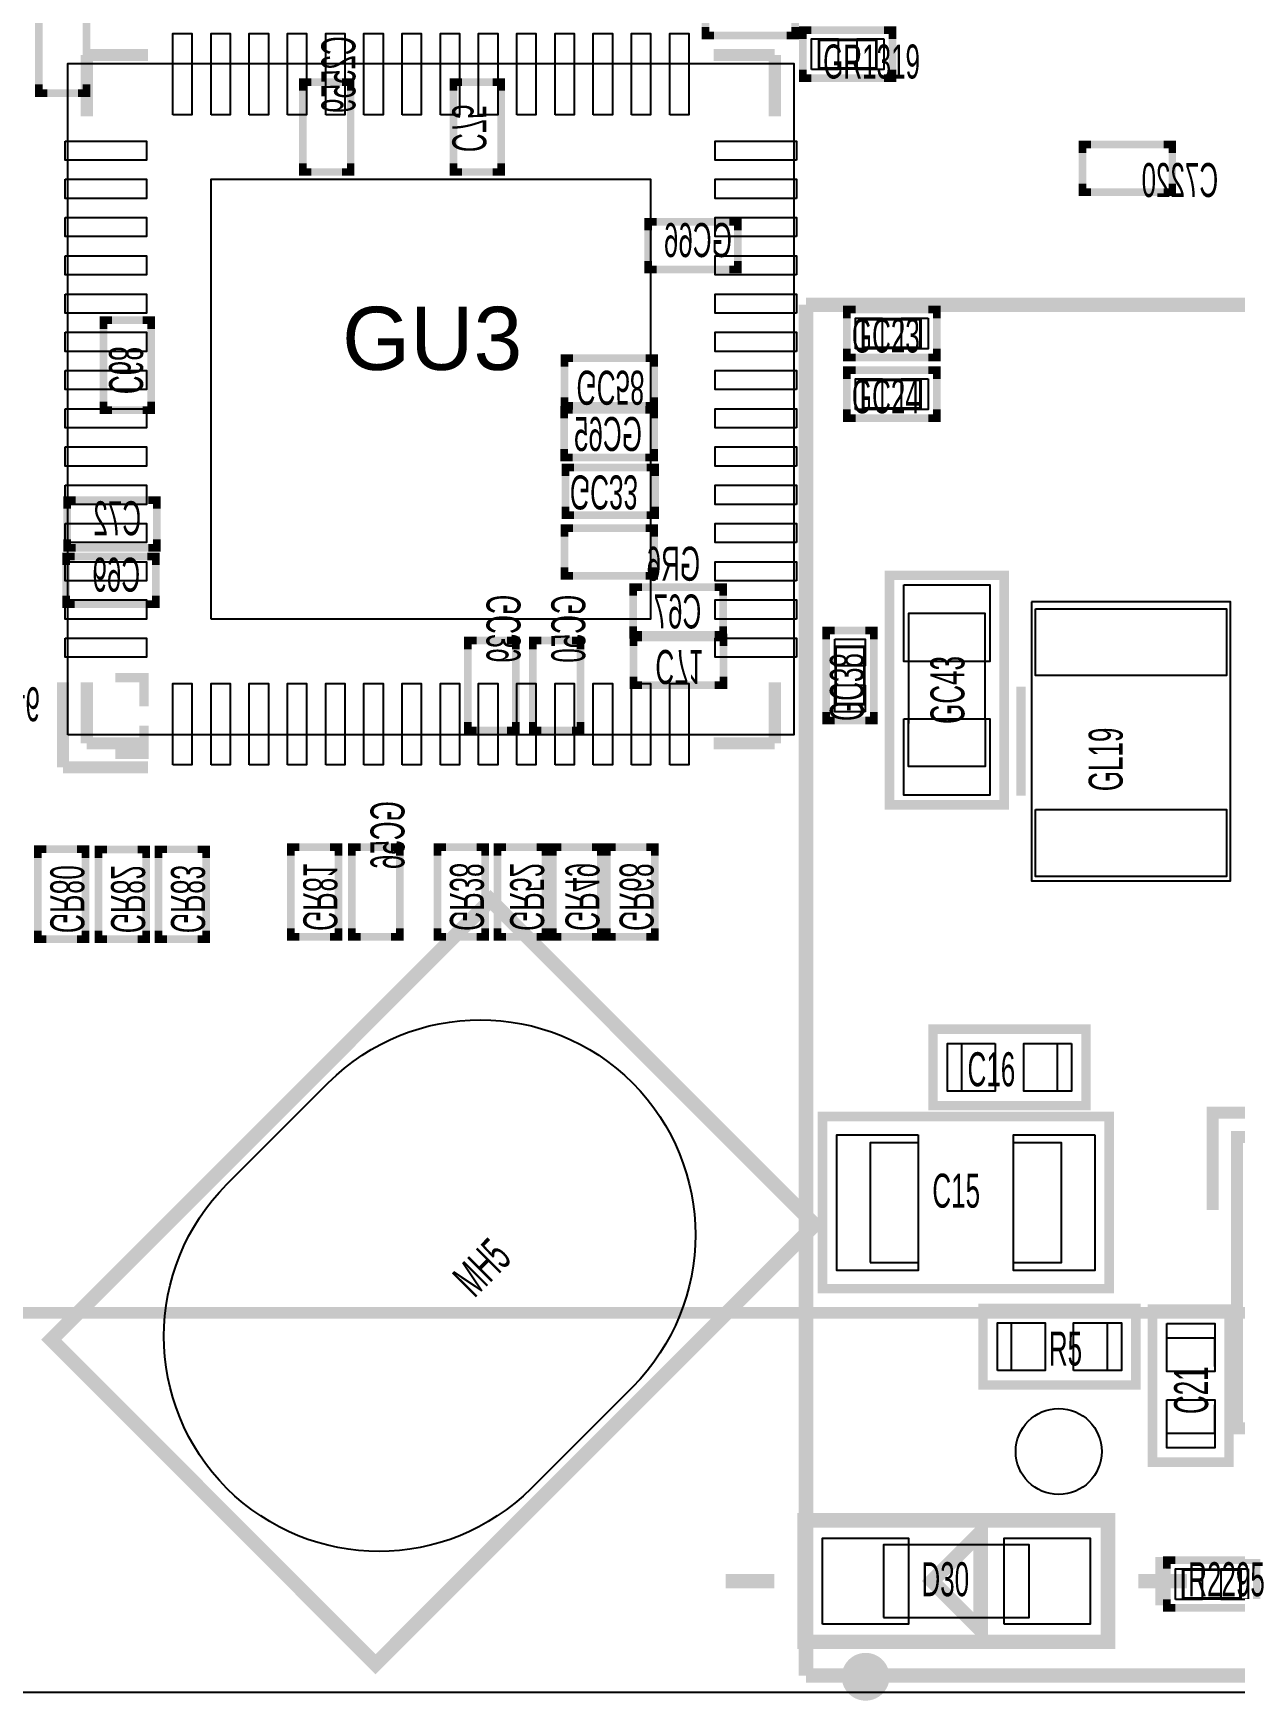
# Model space of a CAD drawing. Extents: x -3.1 to 73.5, y -0.1 to 42.
# Drawn here: x 17.25 to 29.83, y -0.09 to 17.35 of the extents above; entities that cross this region are included whole.
import ezdxf

# ---------------------------------------------------------------- set-up
doc = ezdxf.new("R2010")
doc.units = 0
for name, color, linetype in [('BG_OUTLINE', 7, 'CONTINUOUS'), ('PG_ASSEMBLY_TOP', 111, 'CONTINUOUS'), ('PG_SILKSCREEN_BOTTOM', 140, 'CONTINUOUS'), ('PG_SILKSCREEN_TOP', 254, 'CONTINUOUS'), ('PIN_TOP', 141, 'CONTINUOUS'), ('RD_SILKSCREEN_BOTTOM', 80, 'CONTINUOUS'), ('RD_SILKSCREEN_TOP', 230, 'CONTINUOUS')]:
    doc.layers.add(name, color=color, linetype=linetype)

msp = doc.modelspace()

# ---------------------------------------------------------------- linework, layer by layer
at = {"layer": 'BG_OUTLINE'}
msp.add_lwpolyline([(8.1534, 41.9989), (65.78854, 41.9989, -0.414214), (73.40854, 34.3789), (73.40854, 7.62, -0.414214), (65.78854, 0), (7.62, 0, -0.414214), (0, 7.62), (0, 34.3789, -0.414214), (7.62, 41.9989), (8.1534, 41.9989)], format="xyb", dxfattribs=at)
msp.add_lwpolyline([(8.1534, 41.9989), (65.78854, 41.9989, -0.414214), (73.40854, 34.3789), (73.40854, 7.62, -0.414214), (65.78854, 0), (7.62, 0, -0.414214), (0, 7.62), (0, 34.3789, -0.414214), (7.62, 41.9989)], format="xyb", close=True, dxfattribs=at)
msp.add_lwpolyline([(8.1534, 41.9989), (65.78854, 41.9989, -0.414214), (73.40854, 34.3789), (73.40854, 7.62, -0.414214), (65.78854, 0), (7.62, 0, -0.414214), (0, 7.62), (0, 34.3789, -0.414214), (7.62, 41.9989)], format="xyb", close=True, dxfattribs=at)
msp.add_lwpolyline([(8.1534, 41.9989), (65.78854, 41.9989, -0.414214), (73.40854, 34.3789), (73.40854, 7.62, -0.414214), (65.78854, 0), (7.62, 0, -0.414214), (0, 7.62), (0, 34.3789, -0.414214), (7.62, 41.9989)], format="xyb", close=True, dxfattribs=at)
at = {"layer": 'PG_ASSEMBLY_TOP'}
for points, const_width in [([(25.475921, 16.984828), (26.075919, 16.984828), (26.075919, 17.284852), (25.475921, 17.284852), (25.475921, 16.984828)], 0.029997), ([(26.538707, 14.363852), (25.938709, 14.363852), (25.938709, 14.063828), (26.538707, 14.063828), (26.538707, 14.363852)], 0.029997), ([(26.538707, 13.728852), (25.938709, 13.728852), (25.938709, 13.428828), (26.538707, 13.428828), (26.538707, 13.728852)], 0.029997), ([(27.413179, 11.683771), (27.413179, 9.283751), (26.213181, 9.283751), (26.213181, 11.683771), (27.413179, 11.683771)], 0.1), ([(25.650596, 10.936249), (25.650596, 10.336251), (25.950621, 10.336251), (25.950621, 10.936249), (25.650596, 10.936249)], 0.029997), ([(25.432537, 4.890897), (20.836433, 0.294792), (17.442332, 3.688893), (22.038437, 8.284997), (25.432537, 4.890897)], 0.150089), ([(28.26959, 6.137021), (26.669594, 6.137021), (26.669594, 6.937019), (28.26959, 6.937019), (28.26959, 6.137021)], 0.1), ([(28.512872, 4.222445), (25.512878, 4.222445), (25.512878, 6.022442), (28.512872, 6.022442), (28.512872, 4.222445)], 0.1), ([(27.191716, 4.015308), (28.791713, 4.015308), (28.791713, 3.21531), (27.191716, 3.21531), (27.191716, 4.015308)], 0.1), ([(29.766489, 4.007637), (29.766489, 2.407641), (28.96649, 2.407641), (28.96649, 4.007637), (29.766489, 4.007637)], 0.1), ([(29.285921, 0.982828), (29.885919, 0.982828), (29.885919, 1.282852), (29.285921, 1.282852), (29.285921, 0.982828)], 0.029997)]:
    msp.add_lwpolyline(points, dxfattribs=dict(at, const_width=const_width))
for points in [[(17.613833, 10.016617), (17.613833, 17.036618), (25.214047, 17.036618), (25.214047, 10.016617)], [(27.698852, 11.407877), (27.698852, 8.486877), (29.781652, 8.486877), (29.781652, 11.407877)]]:
    msp.add_lwpolyline(points, close=True, dxfattribs=at)
for points in [[(27.213179, 10.183749), (27.213179, 11.283772), (26.413181, 11.283772), (26.413181, 10.133762)], [(27.213179, 10.183749), (27.213179, 9.68375), (26.413181, 9.68375), (26.413181, 10.183749)], [(27.268881, 6.288126), (26.969187, 6.288126), (26.969187, 6.785915), (27.268881, 6.785915)], [(27.670303, 6.785915), (27.969997, 6.785915), (27.969997, 6.288126)], [(27.969997, 6.288126), (27.670303, 6.288126)], [(26.512876, 5.747436), (26.012877, 5.747436), (26.012877, 4.497451)], [(27.512874, 4.497451), (28.012873, 4.497451), (28.012873, 5.747436), (27.512874, 5.747436)], [(26.012877, 4.497451), (26.512876, 4.497451)], [(27.791004, 3.366414), (27.491309, 3.366414), (27.491309, 3.864204)], [(27.491309, 3.864204), (27.791004, 3.864204)], [(28.192425, 3.864204), (28.49212, 3.864204), (28.49212, 3.366414), (28.192425, 3.366414)], [(29.117595, 3.40835), (29.117595, 3.708044), (29.615384, 3.708044)], [(29.615384, 3.708044), (29.615384, 3.40835)], [(29.615384, 3.006928), (29.615384, 2.707234), (29.117595, 2.707234), (29.117595, 3.006928)], [(26.15184, 0.78232), (27.67584, 0.78232), (27.67584, 1.54432), (26.15184, 1.54432), (26.15184, 0.78232)]]:
    msp.add_lwpolyline(points, dxfattribs=at)
at = {"layer": 'PG_SILKSCREEN_BOTTOM'}
for points, const_width in [([(57.303594, 37.249557), (7.123608, 37.249557), (7.123608, 3.969563), (57.563588, 3.969563), (57.563588, 8.909558), (60.5536, 8.909558), (60.5536, 32.439559), (57.303594, 32.439559), (57.303594, 37.249557)], 0.11999), ([(17.311548, 16.728338), (17.311548, 17.668342), (17.811572, 17.668342), (17.811572, 16.728338), (17.311548, 16.728338), (17.311548, 17.008348)], 0.08001), ([(17.401565, 16.728338), (17.311548, 16.728338), (17.311548, 16.818331)], 0.08001), ([(17.811572, 16.818331), (17.811572, 16.728338), (17.721555, 16.728338)], 0.08001), ([(20.075068, 15.902838), (20.075068, 16.842842), (20.575092, 16.842842), (20.575092, 15.902838), (20.075068, 15.902838), (20.075068, 16.182848)], 0.08001), ([(20.075068, 16.752849), (20.075068, 16.842842), (20.165085, 16.842842)], 0.08001), ([(20.485075, 16.842842), (20.575092, 16.842842), (20.575092, 16.752849)], 0.08001), ([(22.149892, 16.842842), (22.149892, 15.902838), (21.649868, 15.902838), (21.649868, 16.842842), (22.149892, 16.842842), (22.149892, 16.562832)], 0.08001), ([(21.649868, 16.752849), (21.649868, 16.842842), (21.739885, 16.842842)], 0.08001), ([(22.059875, 16.842842), (22.149892, 16.842842), (22.149892, 16.752849)], 0.08001), ([(28.233599, 16.191128), (29.173602, 16.191128), (29.173602, 15.691104), (28.233599, 15.691104), (28.233599, 16.191128), (28.513608, 16.191128)], 0.08001), ([(28.233599, 16.101111), (28.233599, 16.191128), (28.323591, 16.191128)], 0.08001), ([(29.08361, 16.191128), (29.173602, 16.191128), (29.173602, 16.101111)], 0.08001), ([(20.165085, 15.902838), (20.075068, 15.902838), (20.075068, 15.992831)], 0.08001), ([(20.575092, 15.992831), (20.575092, 15.902838), (20.485075, 15.902838)], 0.08001), ([(21.739885, 15.902838), (21.649868, 15.902838), (21.649868, 15.992831)], 0.08001), ([(22.149892, 15.992831), (22.149892, 15.902838), (22.059875, 15.902838)], 0.08001), ([(28.323591, 15.691104), (28.233599, 15.691104), (28.233599, 15.781122)], 0.08001), ([(29.173602, 15.781122), (29.173602, 15.691104), (29.08361, 15.691104)], 0.08001), ([(24.627535, 14.881606), (23.687532, 14.881606), (23.687532, 15.38163), (24.627535, 15.38163), (24.627535, 14.881606), (24.347526, 14.881606)], 0.08001), ([(23.687532, 15.291613), (23.687532, 15.38163), (23.777524, 15.38163)], 0.08001), ([(24.537543, 15.38163), (24.627535, 15.38163), (24.627535, 15.291613)], 0.08001), ([(23.777524, 14.881606), (23.687532, 14.881606), (23.687532, 14.971624)], 0.08001), ([(24.627535, 14.971624), (24.627535, 14.881606), (24.537543, 14.881606)], 0.08001), ([(25.340412, 14.513992), (25.340412, 0.1762)], 0.1524), ([(27.856231, 14.513992), (25.340412, 14.513992)], 0.1524), ([(37.628424, 14.513992), (26.076224, 14.513992)], 0.1524), ([(17.987518, 13.411632), (17.987518, 14.351635), (18.487542, 14.351635), (18.487542, 13.411632), (17.987518, 13.411632), (17.987518, 13.691641)], 0.08001), ([(17.987518, 14.261643), (17.987518, 14.351635), (18.077536, 14.351635)], 0.08001), ([(18.397525, 14.351635), (18.487542, 14.351635), (18.487542, 14.261643)], 0.08001), ([(22.811638, 13.955852), (23.751642, 13.955852), (23.751642, 13.455828), (22.811638, 13.455828), (22.811638, 13.955852), (23.091648, 13.955852)], 0.08001), ([(22.811638, 13.865835), (22.811638, 13.955852), (22.901631, 13.955852)], 0.08001), ([(23.661649, 13.955852), (23.751642, 13.955852), (23.751642, 13.865835)], 0.08001), ([(18.077536, 13.411632), (17.987518, 13.411632), (17.987518, 13.501624)], 0.08001), ([(18.487542, 13.501624), (18.487542, 13.411632), (18.397525, 13.411632)], 0.08001), ([(22.809733, 13.416636), (23.749737, 13.416636), (23.749737, 12.916611), (22.809733, 12.916611), (22.809733, 13.416636), (23.089743, 13.416636)], 0.08001), ([(22.809733, 13.326618), (22.809733, 13.416636), (22.899726, 13.416636)], 0.08001), ([(22.901631, 13.455828), (22.811638, 13.455828), (22.811638, 13.545845)], 0.08001), ([(23.659744, 13.416636), (23.749737, 13.416636), (23.749737, 13.326618)], 0.08001), ([(23.751642, 13.545845), (23.751642, 13.455828), (23.661649, 13.455828)], 0.08001), ([(22.899726, 12.916611), (22.809733, 12.916611), (22.809733, 13.006629)], 0.08001), ([(23.749737, 13.006629), (23.749737, 12.916611), (23.659744, 12.916611)], 0.08001), ([(22.821773, 12.812827), (23.761776, 12.812827), (23.761776, 12.312802), (22.821773, 12.312802), (22.821773, 12.812827), (23.101783, 12.812827)], 0.08001), ([(22.821773, 12.722809), (22.821773, 12.812827), (22.911765, 12.812827)], 0.08001), ([(23.671784, 12.812827), (23.761776, 12.812827), (23.761776, 12.722809)], 0.08001), ([(17.607534, 12.471654), (18.547537, 12.471654), (18.547537, 11.97163), (17.607534, 11.97163), (17.607534, 12.471654), (17.887544, 12.471654)], 0.08001), ([(17.607534, 12.381636), (17.607534, 12.471654), (17.697526, 12.471654)], 0.08001), ([(18.457545, 12.471654), (18.547537, 12.471654), (18.547537, 12.381636)], 0.08001), ([(22.911765, 12.312802), (22.821773, 12.312802), (22.821773, 12.40282)], 0.08001), ([(23.761776, 12.40282), (23.761776, 12.312802), (23.671784, 12.312802)], 0.08001), ([(22.811638, 12.177852), (23.751642, 12.177852), (23.751642, 11.677828), (22.811638, 11.677828), (22.811638, 12.177852), (23.091648, 12.177852)], 0.08001), ([(22.811638, 12.087835), (22.811638, 12.177852), (22.901631, 12.177852)], 0.08001), ([(23.661649, 12.177852), (23.751642, 12.177852), (23.751642, 12.087835)], 0.08001), ([(17.697526, 11.97163), (17.607534, 11.97163), (17.607534, 12.061647)], 0.08001), ([(18.547537, 12.061647), (18.547537, 11.97163), (18.457545, 11.97163)], 0.08001), ([(18.537555, 11.381613), (17.597552, 11.381613), (17.597552, 11.881637), (18.537555, 11.881637), (18.537555, 11.381613), (18.257545, 11.381613)], 0.08001), ([(17.597552, 11.79162), (17.597552, 11.881637), (17.687544, 11.881637)], 0.08001), ([(18.447563, 11.881637), (18.537555, 11.881637), (18.537555, 11.79162)], 0.08001), ([(22.901631, 11.677828), (22.811638, 11.677828), (22.811638, 11.767845)], 0.08001), ([(23.751642, 11.767845), (23.751642, 11.677828), (23.661649, 11.677828)], 0.08001), ([(17.687544, 11.381613), (17.597552, 11.381613), (17.597552, 11.471631)], 0.08001), ([(18.537555, 11.471631), (18.537555, 11.381613), (18.447563, 11.381613)], 0.08001), ([(23.533024, 11.560632), (24.473027, 11.560632), (24.473027, 11.060608), (23.533024, 11.060608), (23.533024, 11.560632), (23.813033, 11.560632)], 0.08001), ([(23.533024, 11.470615), (23.533024, 11.560632), (23.623016, 11.560632)], 0.08001), ([(24.383035, 11.560632), (24.473027, 11.560632), (24.473027, 11.470615)], 0.08001), ([(23.623016, 11.060608), (23.533024, 11.060608), (23.533024, 11.150625)], 0.08001), ([(24.473027, 11.150625), (24.473027, 11.060608), (24.383035, 11.060608)], 0.08001), ([(21.802268, 10.060838), (21.802268, 11.000842), (22.302292, 11.000842), (22.302292, 10.060838), (21.802268, 10.060838), (21.802268, 10.340848)], 0.08001), ([(21.802268, 10.910849), (21.802268, 11.000842), (21.892285, 11.000842)], 0.08001), ([(22.212275, 11.000842), (22.302292, 11.000842), (22.302292, 10.910849)], 0.08001), ([(22.480448, 10.060838), (22.480448, 11.000842), (22.980472, 11.000842), (22.980472, 10.060838), (22.480448, 10.060838), (22.480448, 10.340848)], 0.08001), ([(22.480448, 10.910849), (22.480448, 11.000842), (22.570465, 11.000842)], 0.08001), ([(22.890455, 11.000842), (22.980472, 11.000842), (22.980472, 10.910849)], 0.08001), ([(23.535538, 11.034852), (24.475542, 11.034852), (24.475542, 10.534828), (23.535538, 10.534828), (23.535538, 11.034852), (23.815548, 11.034852)], 0.08001), ([(23.535538, 10.944835), (23.535538, 11.034852), (23.625531, 11.034852)], 0.08001), ([(24.385549, 11.034852), (24.475542, 11.034852), (24.475542, 10.944835)], 0.08001), ([(18.412358, 10.31334), (18.412358, 10.613339), (18.112359, 10.613339)], 0.1), ([(23.625531, 10.534828), (23.535538, 10.534828), (23.535538, 10.624845)], 0.08001), ([(24.475542, 10.624845), (24.475542, 10.534828), (24.385549, 10.534828)], 0.08001), ([(18.112359, 9.813341), (18.412358, 9.813341), (18.412358, 10.11334)], 0.1), ([(21.892285, 10.060838), (21.802268, 10.060838), (21.802268, 10.150831)], 0.08001), ([(22.302292, 10.150831), (22.302292, 10.060838), (22.212275, 10.060838)], 0.08001), ([(22.570465, 10.060838), (22.480448, 10.060838), (22.480448, 10.150831)], 0.08001), ([(22.980472, 10.150831), (22.980472, 10.060838), (22.890455, 10.060838)], 0.08001), ([(17.300473, 7.878216), (17.300473, 8.81822), (17.800498, 8.81822), (17.800498, 7.878216), (17.300473, 7.878216), (17.300473, 8.158226)], 0.08001), ([(17.300473, 8.728227), (17.300473, 8.81822), (17.390491, 8.81822)], 0.08001), ([(17.71048, 8.81822), (17.800498, 8.81822), (17.800498, 8.728227)], 0.08001), ([(17.936413, 7.877632), (17.936413, 8.817635), (18.436438, 8.817635), (18.436438, 7.877632), (17.936413, 7.877632), (17.936413, 8.157642)], 0.08001), ([(17.936413, 8.727643), (17.936413, 8.817635), (18.026431, 8.817635)], 0.08001), ([(18.34642, 8.817635), (18.436438, 8.817635), (18.436438, 8.727643)], 0.08001), ([(18.563311, 7.878039), (18.563311, 8.818042), (19.063335, 8.818042), (19.063335, 7.878039), (18.563311, 7.878039), (18.563311, 8.158048)], 0.08001), ([(18.563311, 8.72805), (18.563311, 8.818042), (18.653328, 8.818042)], 0.08001), ([(18.973317, 8.818042), (19.063335, 8.818042), (19.063335, 8.72805)], 0.08001), ([(19.948068, 7.901838), (19.948068, 8.841842), (20.448092, 8.841842), (20.448092, 7.901838), (19.948068, 7.901838), (19.948068, 8.181848)], 0.08001), ([(19.948068, 8.751849), (19.948068, 8.841842), (20.038085, 8.841842)], 0.08001), ([(20.358075, 8.841842), (20.448092, 8.841842), (20.448092, 8.751849)], 0.08001), ([(20.588148, 7.901838), (20.588148, 8.841842), (21.088172, 8.841842), (21.088172, 7.901838), (20.588148, 7.901838), (20.588148, 8.181848)], 0.08001), ([(20.588148, 8.751849), (20.588148, 8.841842), (20.678165, 8.841842)], 0.08001), ([(20.998155, 8.841842), (21.088172, 8.841842), (21.088172, 8.751849)], 0.08001), ([(21.982252, 8.841842), (21.982252, 7.901838), (21.482228, 7.901838), (21.482228, 8.841842), (21.982252, 8.841842), (21.982252, 8.561832)], 0.08001), ([(21.482228, 8.751849), (21.482228, 8.841842), (21.572245, 8.841842)], 0.08001), ([(21.892235, 8.841842), (21.982252, 8.841842), (21.982252, 8.751849)], 0.08001), ([(22.612172, 8.841842), (22.612172, 7.901838), (22.112148, 7.901838), (22.112148, 8.841842), (22.612172, 8.841842), (22.612172, 8.561832)], 0.08001), ([(22.112148, 8.751849), (22.112148, 8.841842), (22.202165, 8.841842)], 0.08001), ([(22.522155, 8.841842), (22.612172, 8.841842), (22.612172, 8.751849)], 0.08001), ([(22.691268, 7.901838), (22.691268, 8.841842), (23.191292, 8.841842), (23.191292, 7.901838), (22.691268, 7.901838), (22.691268, 8.181848)], 0.08001), ([(22.691268, 8.751849), (22.691268, 8.841842), (22.781285, 8.841842)], 0.08001), ([(23.101275, 8.841842), (23.191292, 8.841842), (23.191292, 8.751849)], 0.08001), ([(23.257688, 7.901838), (23.257688, 8.841842), (23.757712, 8.841842), (23.757712, 7.901838), (23.257688, 7.901838), (23.257688, 8.181848)], 0.08001), ([(23.257688, 8.751849), (23.257688, 8.841842), (23.347705, 8.841842)], 0.08001), ([(23.667695, 8.841842), (23.757712, 8.841842), (23.757712, 8.751849)], 0.08001), ([(20.038085, 7.901838), (19.948068, 7.901838), (19.948068, 7.991831)], 0.08001), ([(20.448092, 7.991831), (20.448092, 7.901838), (20.358075, 7.901838)], 0.08001), ([(20.678165, 7.901838), (20.588148, 7.901838), (20.588148, 7.991831)], 0.08001), ([(21.088172, 7.991831), (21.088172, 7.901838), (20.998155, 7.901838)], 0.08001), ([(21.572245, 7.901838), (21.482228, 7.901838), (21.482228, 7.991831)], 0.08001), ([(21.982252, 7.991831), (21.982252, 7.901838), (21.892235, 7.901838)], 0.08001), ([(22.202165, 7.901838), (22.112148, 7.901838), (22.112148, 7.991831)], 0.08001), ([(22.612172, 7.991831), (22.612172, 7.901838), (22.522155, 7.901838)], 0.08001), ([(22.781285, 7.901838), (22.691268, 7.901838), (22.691268, 7.991831)], 0.08001), ([(23.191292, 7.991831), (23.191292, 7.901838), (23.101275, 7.901838)], 0.08001), ([(23.347705, 7.901838), (23.257688, 7.901838), (23.257688, 7.991831)], 0.08001), ([(23.757712, 7.991831), (23.757712, 7.901838), (23.667695, 7.901838)], 0.08001), ([(17.390491, 7.878216), (17.300473, 7.878216), (17.300473, 7.968209)], 0.08001), ([(17.800498, 7.968209), (17.800498, 7.878216), (17.71048, 7.878216)], 0.08001), ([(18.026431, 7.877632), (17.936413, 7.877632), (17.936413, 7.967624)], 0.08001), ([(18.436438, 7.967624), (18.436438, 7.877632), (18.34642, 7.877632)], 0.08001), ([(18.653328, 7.878039), (18.563311, 7.878039), (18.563311, 7.968031)], 0.08001), ([(19.063335, 7.968031), (19.063335, 7.878039), (18.973317, 7.878039)], 0.08001), ([(25.340412, 0.1762), (28.356408, 0.1762)], 0.1524), ([(27.026413, 0.1762), (37.628424, 0.1762)], 0.1524)]:
    msp.add_lwpolyline(points, dxfattribs=dict(at, const_width=const_width))
at = {"layer": 'PG_SILKSCREEN_TOP'}
for points, const_width in [([(25.22789, 17.829352), (24.287886, 17.829352), (24.287886, 17.329328), (25.22789, 17.329328), (25.22789, 17.829352), (24.94788, 17.829352)], 0.08001), ([(24.287886, 17.419345), (24.287886, 17.329328), (24.377879, 17.329328)], 0.08001), ([(25.137897, 17.329328), (25.22789, 17.329328), (25.22789, 17.419345)], 0.08001), ([(26.245922, 17.384852), (25.305918, 17.384852), (25.305918, 16.884828), (26.245922, 16.884828), (26.245922, 17.384852), (25.965912, 17.384852)], 0.08001), ([(25.395911, 17.384852), (25.305918, 17.384852), (25.305918, 17.294835)], 0.08001), ([(26.245922, 17.294835), (26.245922, 17.384852), (26.155929, 17.384852)], 0.08001), ([(17.814036, 17.126534), (17.814036, 16.486734)], 0.127), ([(18.453837, 17.126534), (17.814036, 17.126534)], 0.127), ([(25.013844, 17.126534), (24.374043, 17.126534)], 0.127), ([(25.013844, 16.486734), (25.013844, 17.126534)], 0.127), ([(25.305918, 16.974845), (25.305918, 16.884828), (25.395911, 16.884828)], 0.08001), ([(26.155929, 16.884828), (26.245922, 16.884828), (26.245922, 16.974845)], 0.08001), ([(25.768706, 13.963828), (26.70871, 13.963828), (26.70871, 14.463852), (25.768706, 14.463852), (25.768706, 13.963828), (26.048716, 13.963828)], 0.08001), ([(25.858699, 14.463852), (25.768706, 14.463852), (25.768706, 14.373835)], 0.08001), ([(26.70871, 14.373835), (26.70871, 14.463852), (26.618717, 14.463852)], 0.08001), ([(25.768706, 14.053845), (25.768706, 13.963828), (25.858699, 13.963828)], 0.08001), ([(26.618717, 13.963828), (26.70871, 13.963828), (26.70871, 14.053845)], 0.08001), ([(25.768706, 13.328828), (26.70871, 13.328828), (26.70871, 13.828852), (25.768706, 13.828852), (25.768706, 13.328828), (26.048716, 13.328828)], 0.08001), ([(25.858699, 13.828852), (25.768706, 13.828852), (25.768706, 13.738835)], 0.08001), ([(26.70871, 13.738835), (26.70871, 13.828852), (26.618717, 13.828852)], 0.08001), ([(25.768706, 13.418845), (25.768706, 13.328828), (25.858699, 13.328828)], 0.08001), ([(26.618717, 13.328828), (26.70871, 13.328828), (26.70871, 13.418845)], 0.08001), ([(26.71318, 11.683771), (26.213181, 11.683771), (26.213181, 11.183772)], 0.1), ([(27.413179, 11.183772), (27.413179, 11.683771), (26.91318, 11.683771)], 0.1), ([(26.050621, 10.166248), (26.050621, 11.106252), (25.550597, 11.106252), (25.550597, 10.166248), (26.050621, 10.166248), (26.050621, 10.446258)], 0.08001), ([(25.640614, 11.106252), (25.550597, 11.106252), (25.550597, 11.016259)], 0.08001), ([(26.050621, 11.016259), (26.050621, 11.106252), (25.960603, 11.106252)], 0.08001), ([(17.564049, 10.566527), (17.564049, 9.67674)], 0.127), ([(17.814036, 10.566527), (17.814036, 9.926726)], 0.127), ([(25.013844, 9.926726), (25.013844, 10.566527)], 0.127), ([(27.59014, 10.519181), (27.59014, 9.378366)], 0.100101), ([(25.550597, 10.256241), (25.550597, 10.166248), (25.640614, 10.166248)], 0.08001), ([(25.960603, 10.166248), (26.050621, 10.166248), (26.050621, 10.256241)], 0.08001), ([(17.814036, 9.926726), (18.453837, 9.926726)], 0.127), ([(24.374043, 9.926726), (25.013844, 9.926726)], 0.127), ([(26.71318, 9.283751), (26.213181, 9.283751), (26.213181, 9.78375)], 0.1), ([(27.413179, 9.78375), (27.413179, 9.283751), (26.91318, 9.283751)], 0.1), ([(17.564049, 9.67674), (18.453837, 9.67674)], 0.127), ([(25.432537, 4.890897), (20.836433, 0.294792), (17.442332, 3.688893), (22.038437, 8.284997), (25.432537, 4.890897)], 0.150089), ([(26.669594, 6.63702), (26.669594, 6.937019), (26.969593, 6.937019)], 0.1), ([(28.26959, 6.63702), (28.26959, 6.937019), (27.969591, 6.937019)], 0.1), ([(26.969593, 6.137021), (26.669594, 6.137021), (26.669594, 6.43702)], 0.1), ([(27.969591, 6.137021), (28.26959, 6.137021), (28.26959, 6.43702)], 0.1), ([(30.48508, 6.06298), (29.59608, 6.06298), (29.59608, 5.04698)], 0.127), ([(26.112876, 6.022442), (25.512878, 6.022442), (25.512878, 5.422443)], 0.1), ([(27.912873, 6.022442), (28.512872, 6.022442), (28.512872, 5.422443)], 0.1), ([(33.66008, 5.80898), (33.66008, 2.76098), (29.85008, 2.76098), (29.85008, 5.80898), (33.66008, 5.80898)], 0.127), ([(26.112876, 4.222445), (25.512878, 4.222445), (25.512878, 4.822444)], 0.1), ([(27.912873, 4.222445), (28.512872, 4.222445), (28.512872, 4.822444)], 0.1), ([(27.491715, 4.015308), (27.191716, 4.015308), (27.191716, 3.715309)], 0.1), ([(28.491713, 4.015308), (28.791713, 4.015308), (28.791713, 3.715309)], 0.1), ([(29.26649, 4.007637), (28.96649, 4.007637), (28.96649, 3.707638)], 0.1), ([(29.766489, 3.707638), (29.766489, 4.007637), (29.466489, 4.007637)], 0.1), ([(27.191716, 3.515309), (27.191716, 3.21531), (27.491715, 3.21531)], 0.1), ([(28.791713, 3.515309), (28.791713, 3.21531), (28.491713, 3.21531)], 0.1), ([(29.26649, 2.407641), (28.96649, 2.407641), (28.96649, 2.70764)], 0.1), ([(29.766489, 2.70764), (29.766489, 2.407641), (29.466489, 2.407641)], 0.1), ([(26.72334, 0.52832), (28.50134, 0.52832), (28.50134, 1.79832), (25.32634, 1.79832), (25.32634, 0.52832), (26.72334, 0.52832)], 0.1524), ([(27.16784, 1.67132), (26.65984, 1.16332), (27.16784, 0.65532), (27.16784, 1.67132)], 0.1524), ([(29.07284, 1.41732), (29.07284, 0.90932)], 0.1524), ([(30.055922, 1.382852), (29.115918, 1.382852), (29.115918, 0.882828), (30.055922, 0.882828), (30.055922, 1.382852), (29.775912, 1.382852)], 0.08001), ([(29.205911, 1.382852), (29.115918, 1.382852), (29.115918, 1.292835)], 0.08001), ([(25.00884, 1.16332), (24.50084, 1.16332)], 0.1524), ([(28.81884, 1.16332), (29.32684, 1.16332)], 0.1524), ([(29.115918, 0.972845), (29.115918, 0.882828), (29.205911, 0.882828)], 0.08001)]:
    msp.add_lwpolyline(points, dxfattribs=dict(at, const_width=const_width))
at = {"layer": 'PG_SILKSCREEN_TOP', "const_width": 0.249911}
msp.add_lwpolyline([(26.088848, 0.163322, -1.000016), (25.838836, 0.163322, -0.999984), (26.088848, 0.163322)], format="xyb", dxfattribs=at)
at = {"layer": 'PIN_TOP'}
for points in [[(18.71406, 16.501593), (18.71406, 17.351604), (18.914059, 17.351604), (18.914059, 16.501593)], [(19.114059, 16.501593), (19.114059, 17.351604), (19.314058, 17.351604), (19.314058, 16.501593)], [(19.513855, 16.501593), (19.513855, 17.351604), (19.713854, 17.351604), (19.713854, 16.501593)], [(19.913956, 16.501593), (19.913956, 17.351604), (20.113955, 17.351604), (20.113955, 16.501593)], [(20.313955, 16.501593), (20.313955, 17.351604), (20.513954, 17.351604), (20.513954, 16.501593)], [(20.714056, 16.501593), (20.714056, 17.351604), (20.914055, 17.351604), (20.914055, 16.501593)], [(21.114055, 16.501593), (21.114055, 17.351604), (21.314054, 17.351604), (21.314054, 16.501593)], [(21.513851, 16.501593), (21.513851, 17.351604), (21.71385, 17.351604), (21.71385, 16.501593)], [(21.91385, 16.501593), (21.91385, 17.351604), (22.11385, 17.351604), (22.11385, 16.501593)], [(22.313951, 16.501593), (22.313951, 17.351604), (22.51395, 17.351604), (22.51395, 16.501593)], [(22.71395, 16.501593), (22.71395, 17.351604), (22.91395, 17.351604), (22.91395, 16.501593)], [(23.114051, 16.501593), (23.114051, 17.351604), (23.31405, 17.351604), (23.31405, 16.501593)], [(23.513847, 16.501593), (23.513847, 17.351604), (23.713846, 17.351604), (23.713846, 16.501593)], [(23.913846, 16.501593), (23.913846, 17.351604), (24.113846, 17.351604), (24.113846, 16.501593)], [(25.395911, 16.974845), (25.395911, 17.294835), (25.67592, 17.294835), (25.67592, 16.974845)], [(26.155929, 17.294835), (26.155929, 16.974845), (25.87592, 16.974845), (25.87592, 17.294835)], [(17.588954, 16.226511), (18.438965, 16.226511), (18.438965, 16.026511), (17.588954, 16.026511)], [(25.238951, 16.026511), (24.38894, 16.026511), (24.38894, 16.226511), (25.238951, 16.226511)], [(17.588954, 15.826511), (18.438965, 15.826511), (18.438965, 15.626512), (17.588954, 15.626512)], [(19.113957, 11.226622), (19.113957, 15.826613), (23.713948, 15.826613), (23.713948, 11.226622)], [(25.238951, 15.626512), (24.38894, 15.626512), (24.38894, 15.826511), (25.238951, 15.826511)], [(17.588954, 15.426715), (18.438965, 15.426715), (18.438965, 15.226716), (17.588954, 15.226716)], [(25.238951, 15.226716), (24.38894, 15.226716), (24.38894, 15.426715), (25.238951, 15.426715)], [(17.588954, 15.026615), (18.438965, 15.026615), (18.438965, 14.826615), (17.588954, 14.826615)], [(25.238951, 14.826615), (24.38894, 14.826615), (24.38894, 15.026615), (25.238951, 15.026615)], [(17.588954, 14.626615), (18.438965, 14.626615), (18.438965, 14.426616), (17.588954, 14.426616)], [(25.238951, 14.426616), (24.38894, 14.426616), (24.38894, 14.626615), (25.238951, 14.626615)], [(25.858699, 14.053845), (25.858699, 14.373835), (26.138708, 14.373835), (26.138708, 14.053845)], [(26.618717, 14.373835), (26.618717, 14.053845), (26.338708, 14.053845), (26.338708, 14.373835)], [(17.588954, 14.226515), (18.438965, 14.226515), (18.438965, 14.026515), (17.588954, 14.026515)], [(25.238951, 14.026515), (24.38894, 14.026515), (24.38894, 14.226515), (25.238951, 14.226515)], [(17.588954, 13.826515), (18.438965, 13.826515), (18.438965, 13.626516), (17.588954, 13.626516)], [(25.238951, 13.626516), (24.38894, 13.626516), (24.38894, 13.826515), (25.238951, 13.826515)], [(25.858699, 13.418845), (25.858699, 13.738835), (26.138708, 13.738835), (26.138708, 13.418845)], [(26.618717, 13.738835), (26.618717, 13.418845), (26.338708, 13.418845), (26.338708, 13.738835)], [(17.588954, 13.426719), (18.438965, 13.426719), (18.438965, 13.22672), (17.588954, 13.22672)], [(25.238951, 13.22672), (24.38894, 13.22672), (24.38894, 13.426719), (25.238951, 13.426719)], [(17.588954, 13.02672), (18.438965, 13.02672), (18.438965, 12.826721), (17.588954, 12.826721)], [(25.238951, 12.826721), (24.38894, 12.826721), (24.38894, 13.02672), (25.238951, 13.02672)], [(17.588954, 12.626619), (18.438965, 12.626619), (18.438965, 12.42662), (17.588954, 12.42662)], [(25.238951, 12.42662), (24.38894, 12.42662), (24.38894, 12.626619), (25.238951, 12.626619)], [(17.588954, 12.22662), (18.438965, 12.22662), (18.438965, 12.026621), (17.588954, 12.026621)], [(25.238951, 12.026621), (24.38894, 12.026621), (24.38894, 12.22662), (25.238951, 12.22662)], [(17.588954, 11.826519), (18.438965, 11.826519), (18.438965, 11.62652), (17.588954, 11.62652)], [(25.238951, 11.62652), (24.38894, 11.62652), (24.38894, 11.826519), (25.238951, 11.826519)], [(26.363181, 11.583746), (27.263179, 11.583746), (27.263179, 10.783748), (26.363181, 10.783748)], [(17.588954, 11.426723), (18.438965, 11.426723), (18.438965, 11.226724), (17.588954, 11.226724)], [(25.238951, 11.226724), (24.38894, 11.226724), (24.38894, 11.426723), (25.238951, 11.426723)], [(27.740254, 11.334687), (29.74025, 11.334687), (29.74025, 10.634688), (27.740254, 10.634688)], [(17.588954, 11.026724), (18.438965, 11.026724), (18.438965, 10.826725), (17.588954, 10.826725)], [(25.238951, 10.826725), (24.38894, 10.826725), (24.38894, 11.026724), (25.238951, 11.026724)], [(25.640614, 11.016259), (25.960603, 11.016259), (25.960603, 10.73625), (25.640614, 10.73625)], [(18.71406, 9.701606), (18.71406, 10.551617), (18.914059, 10.551617), (18.914059, 9.701606)], [(19.114059, 9.701606), (19.114059, 10.551617), (19.314058, 10.551617), (19.314058, 9.701606)], [(19.513855, 9.701606), (19.513855, 10.551617), (19.713854, 10.551617), (19.713854, 9.701606)], [(19.913956, 9.701606), (19.913956, 10.551617), (20.113955, 10.551617), (20.113955, 9.701606)], [(20.313955, 9.701606), (20.313955, 10.551617), (20.513954, 10.551617), (20.513954, 9.701606)], [(20.714056, 9.701606), (20.714056, 10.551617), (20.914055, 10.551617), (20.914055, 9.701606)], [(21.114055, 9.701606), (21.114055, 10.551617), (21.314054, 10.551617), (21.314054, 9.701606)], [(21.513851, 9.701606), (21.513851, 10.551617), (21.71385, 10.551617), (21.71385, 9.701606)], [(21.91385, 9.701606), (21.91385, 10.551617), (22.11385, 10.551617), (22.11385, 9.701606)], [(22.313951, 9.701606), (22.313951, 10.551617), (22.51395, 10.551617), (22.51395, 9.701606)], [(22.71395, 9.701606), (22.71395, 10.551617), (22.91395, 10.551617), (22.91395, 9.701606)], [(23.114051, 9.701606), (23.114051, 10.551617), (23.31405, 10.551617), (23.31405, 9.701606)], [(23.513847, 9.701606), (23.513847, 10.551617), (23.713846, 10.551617), (23.713846, 9.701606)], [(23.913846, 9.701606), (23.913846, 10.551617), (24.113846, 10.551617), (24.113846, 9.701606)], [(25.960603, 10.256241), (25.640614, 10.256241), (25.640614, 10.53625), (25.960603, 10.53625)], [(26.363181, 10.183749), (27.263179, 10.183749), (27.263179, 9.383751), (26.363181, 9.383751)], [(27.740254, 9.234665), (29.74025, 9.234665), (29.74025, 8.534667), (27.740254, 8.534667)], [(27.320989, 6.787223), (27.320989, 6.286817), (26.820584, 6.286817), (26.820584, 6.787223)], [(28.1186, 6.787223), (28.1186, 6.286817), (27.618195, 6.286817), (27.618195, 6.787223)], [(26.512888, 5.83245), (26.512888, 4.412437), (25.662877, 4.412437), (25.662877, 5.83245)], [(28.362872, 5.83245), (28.362872, 4.412437), (27.512861, 4.412437), (27.512861, 5.83245)], [(27.342694, 3.365094), (27.342694, 3.865499), (27.843099, 3.865499), (27.843099, 3.365094)], [(28.140304, 3.365094), (28.140304, 3.865499), (28.64071, 3.865499), (28.64071, 3.365094)], [(29.116287, 3.856647), (29.616692, 3.856647), (29.616692, 3.356242), (29.116287, 3.356242)], [(29.116287, 3.059036), (29.616692, 3.059036), (29.616692, 2.558631), (29.116287, 2.558631)], [(25.513868, 0.713359), (25.513868, 1.613256), (26.413765, 1.613256), (26.413765, 0.713359)], [(27.41389, 0.713359), (27.41389, 1.613256), (28.313786, 1.613256), (28.313786, 0.713359)], [(29.205911, 0.972845), (29.205911, 1.292835), (29.48592, 1.292835), (29.48592, 0.972845)], [(29.965929, 1.292835), (29.965929, 0.972845), (29.68592, 0.972845), (29.68592, 1.292835)]]:
    msp.add_lwpolyline(points, close=True, dxfattribs=at)
msp.add_lwpolyline([(19.280724, 5.31523), (20.34131, 6.375816, -1), (23.523356, 3.19377), (22.46277, 2.133184, -1)], format="xyb", close=True, dxfattribs=at)
msp.add_circle((27.984526, 2.519401), 0.449948, dxfattribs=at)

# ---------------------------------------------------------------- texts
at = {"layer": 'RD_SILKSCREEN_BOTTOM', "text_generation_flag": 2, "width": 0.572143}
for s, rotation, p in [('C2559', 90, (20.625079, 17.322851)), ('C75', 270, (21.638539, 16.11056)), ('C68', 270, (18.0467, 13.57884)), ('GC58', 180, (22.938384, 13.824382)), ('GC33', 180, (22.869296, 12.729261)), ('GC39', 90, (22.352279, 11.480851)), ('GC50', 90, (23.030459, 11.480851)), ('C71', 180, (23.763986, 10.903356)), ('GC46', 180, (16.612362, 10.513339)), ('GC56', 90, (21.138159, 9.321851)), ('GR80', 270, (17.431918, 7.941437)), ('GR82', 270, (18.067884, 7.940827)), ('GR83', 270, (18.694781, 7.941259)), ('GR81', 270, (20.079538, 7.965059)), ('GR38', 270, (21.613698, 7.965059)), ('GR52', 270, (22.243593, 7.965059)), ('GR49', 270, (22.822713, 7.965059)), ('GR68', 270, (23.389158, 7.965059))]:
    msp.add_text(s, height=0.3556, rotation=rotation, dxfattribs=at).set_placement(p)
for s, p in [('C7220', (29.653611, 15.641117)), ('GC66', (24.56434, 15.013102)), ('GC65', (23.623016, 12.984582)), ('C72', (18.38259, 12.1031)), ('C69', (18.372582, 11.513083)), ('GR6', (24.231651, 11.627841)), ('C67', (24.244554, 11.128604))]:
    msp.add_text(s, height=0.3556, dxfattribs=at).set_placement(p)
at = {"layer": 'RD_SILKSCREEN_TOP'}
for s, height, width, p in [('GR1319', 0.3556, 0.572143, (25.51938, 16.88084)), ('GU3', 0.6604, 1.038462, (20.4851, 13.83284)), ('GC23', 0.3556, 0.572143, (25.819887, 14.014958)), ('GC24', 0.3556, 0.572143, (25.819989, 13.379933)), ('C16', 0.3556, 0.572143, (27.03068, 6.33984)), ('C15', 0.3556, 0.572143, (26.66238, 5.06984)), ('R5', 0.3556, 0.572143, (27.88158, 3.41884)), ('D30', 0.3556, 0.572143, (26.54808, 1.00584)), ('R2295', 0.3556, 0.572143, (29.33954, 1.00584))]:
    msp.add_text(s, height=height, dxfattribs=dict(at, width=width)).set_placement(p)
at = {"layer": 'RD_SILKSCREEN_TOP', "width": 0.572143}
for s, rotation, p in [('GC38', 90, (25.9461, 10.16)), ('GC43', 90, (26.99766, 10.12952)), ('GL19', 90, (28.65374, 9.42594)), ('MH5', 45, (21.8694, 4.11734)), ('C21', 90, (29.54782, 2.91084))]:
    msp.add_text(s, height=0.3556, rotation=rotation, dxfattribs=at).set_placement(p)

doc.saveas('drawing.dxf')
